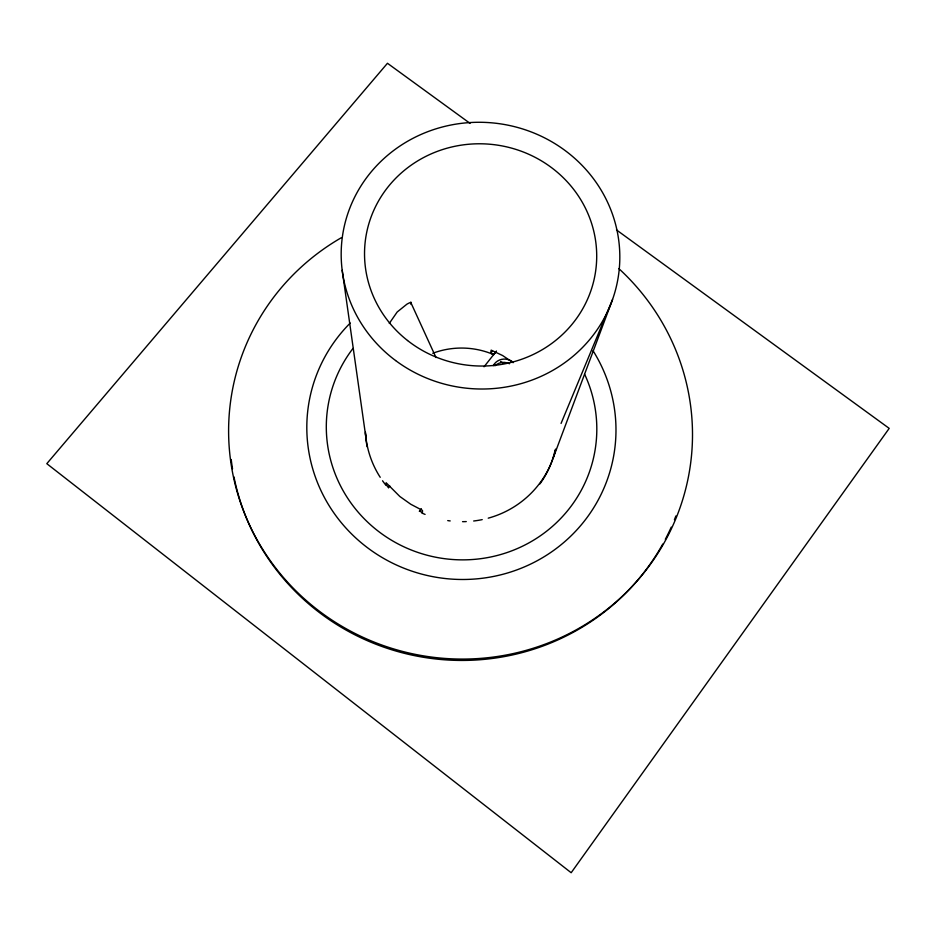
<?xml version="1.0" encoding="UTF-8"?>
<svg xmlns="http://www.w3.org/2000/svg" width="936" height="936" viewBox="0 0 936 936"><rect width="100%" height="100%" fill="white"/><g stroke="black" fill="none" stroke-linecap="round" stroke-linejoin="round"><path stroke-width="1.4" d="M493.74 354.522L490.686 353.281L491.166 350.134L502.62 355.54L513.162 362.677M553.036 458.406L612.542 299.52L561.062 423.435M389.294 323.4L397.192 311.992L406.985 304.118A50.591 18.919 -55.7 0 1 410.74 302.34L436.012 357.552M419.433 511.36L421.352 508.669M496.185 351.503L493.717 354.627A80.449 78.729 5.7 0 0 432.76 353.27M388.498 487.82L389.762 485.936M484.041 366.783L496.454 351.082M490.686 353.281L492.488 351M419.433 511.115L422.464 512.519L422.487 510.401L410.764 504.247L399.871 496.513L386.123 482.742L386.346 485.035L388.475 487.562M470.094 123.4L387.457 63.274L46.8 463.671L571.171 872.726L889.2 428.372L616.485 229.928M342.19 270.293L366.023 438.399M410.986 302.234L411.021 304.446M494.957 365.789A12.683 12.25 13.3 0 1 509.523 363.741M555.177 449.83A96.01 93.541 9.1 0 1 539.943 483.9M367.146 446.776A96.01 93.541 9.1 0 1 365.496 433.45M500.549 361.53A80.005 77.957 9.1 0 1 503.72 363.379M675.897 515.958A230.525 224.71 9.1 0 1 674.411 519.714M671.241 527.155A230.525 224.71 9.1 0 1 665.332 539.3M662.758 544.062A230.525 224.71 9.1 0 1 425.342 657.587A230.525 224.71 9.1 0 1 233.965 476.904M232.526 468.889A230.525 224.71 9.1 0 1 231.215 459.494M555.82 448.987A96.537 94.489 5.7 0 1 488.229 518.17M482.215 519.62A96.537 94.489 5.7 0 1 473.675 521.001M466.268 521.586A96.537 94.489 5.7 0 1 462.548 521.668M450.193 520.931A96.537 94.489 5.7 0 1 447.736 520.603M425.084 514.402A96.537 94.489 5.7 0 1 421.68 512.94M385.878 485.199A96.537 94.489 5.7 0 1 382.543 480.765M380.215 477.313A96.537 94.489 5.7 0 1 365.438 432.081M593.05 350.754A154.686 150.673 9.1 0 1 553.117 550.813A154.686 150.673 9.1 0 1 345.056 527.062A154.686 150.673 9.1 0 1 350.251 323.037M493.237 365.695A12.776 12.32 13.3 0 1 512.296 361.659M618.825 268.597A232.093 226.149 9.1 0 1 614.613 603.158A232.093 226.149 9.1 0 1 273.546 565.168A232.093 226.149 9.1 0 1 341.371 237.697M584.661 374.295A135.346 131.824 9.1 0 1 537.404 537.779A135.346 131.824 9.1 0 1 363.847 518.38A135.346 131.824 9.1 0 1 353.001 348.403M395.589 360.535A139.405 133.286 6.7 0 0 618.614 274.541A139.405 133.286 6.7 0 0 427.296 131.859A139.405 133.286 6.7 0 0 395.589 360.535M407.534 340.517A116.158 111.056 6.7 0 0 595.273 273.476A116.158 111.056 6.7 0 0 439.042 150.743A116.158 111.056 6.7 0 0 407.534 340.517"/></g></svg>
